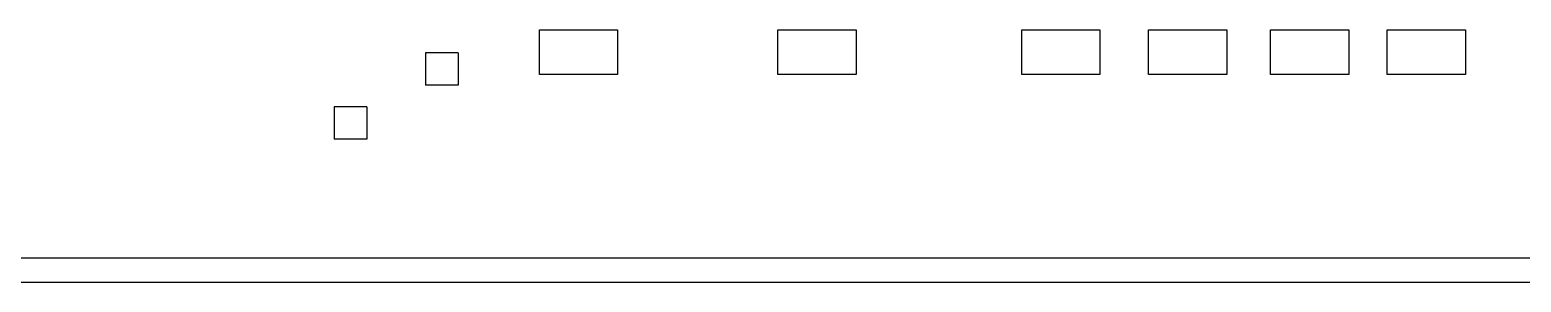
# Model space of a CAD drawing. Header units: millimetres. Extents: x 0 to 841, y 0 to 594.
# Drawn here: x 434.05 to 452.7, y 404.32 to 407.48 of the extents above; entities that cross this region are included whole.
import ezdxf

# ---------------------------------------------------------------- set-up
doc = ezdxf.new("R2010")
doc.units = ezdxf.units.MM
doc.header["$LTSCALE"] = 46.255
for name, color, linetype in [('ASSEM_MEM', 7, 'CONTINUOUS'), ('TPC12_42', 7, 'CONTINUOUS'), ('TPC12_43', 7, 'CONTINUOUS')]:
    doc.layers.add(name, color=color, linetype=linetype)

msp = doc.modelspace()

# ---------------------------------------------------------------- linework, layer by layer
at = {"layer": 'ASSEM_MEM', "color": 7, "linetype": 'CONTINUOUS'}
for p, q in [((440.423, 407.483), (441.401, 407.483)), ((440.423, 406.924), (440.423, 407.483)), ((441.401, 407.483), (441.401, 406.924)), ((443.407, 407.483), (444.385, 407.483)), ((443.407, 406.924), (443.407, 407.483)), ((444.385, 407.483), (444.385, 406.924)), ((446.455, 407.483), (447.433, 407.483)), ((446.455, 406.924), (446.455, 407.483)), ((447.433, 407.483), (447.433, 406.924)), ((448.043, 407.483), (449.021, 407.483)), ((448.043, 406.924), (448.043, 407.483)), ((449.021, 407.483), (449.021, 406.924)), ((449.567, 407.483), (450.545, 407.483)), ((449.567, 406.924), (449.567, 407.483)), ((450.545, 407.483), (450.545, 406.924)), ((451.027, 407.483), (452.005, 407.483)), ((451.027, 406.924), (451.027, 407.483)), ((452.005, 407.483), (452.005, 406.924)), ((441.401, 406.924), (440.423, 406.924)), ((444.385, 406.924), (443.407, 406.924)), ((447.433, 406.924), (446.455, 406.924)), ((449.021, 406.924), (448.043, 406.924)), ((450.545, 406.924), (449.567, 406.924)), ((452.005, 406.924), (451.027, 406.924))]:
    msp.add_line(p, q, dxfattribs=at)
at = {"layer": 'ASSEM_MEM', "color": 4, "linetype": 'CONTINUOUS'}
for p, q in [((471.037, 404.622), (428.819, 404.622)), ((400.707, 404.322), (463.357, 404.322))]:
    msp.add_line(p, q, dxfattribs=at)
at = {"layer": 'TPC12_42', "color": 7, "linetype": 'CONTINUOUS'}
for p, q in [((438.263, 406.52), (437.857, 406.52)), ((437.857, 406.52), (437.857, 406.113)), ((438.263, 406.52), (438.263, 406.113)), ((438.263, 406.113), (437.857, 406.113))]:
    msp.add_line(p, q, dxfattribs=at)
at = {"layer": 'TPC12_43', "color": 7, "linetype": 'CONTINUOUS'}
for p, q in [((439.406, 407.195), (439, 407.195)), ((439, 407.195), (439, 406.789)), ((439.406, 407.195), (439.406, 406.789)), ((439.406, 406.789), (439, 406.789))]:
    msp.add_line(p, q, dxfattribs=at)

doc.saveas('drawing.dxf')
